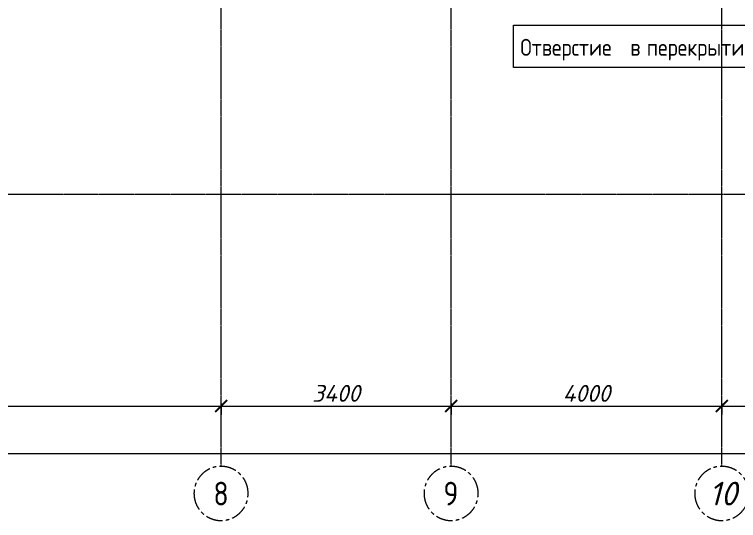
# Model space of a CAD drawing. Header units: millimetres. Extents: x 749182 to 2267578, y 70462 to 311449.
# Drawn here: x 1994152 to 2004853, y 213857 to 221332 of the extents above; entities that cross this region are included whole.
import ezdxf

# ---------------------------------------------------------------- set-up
doc = ezdxf.new("R2010")
doc.units = ezdxf.units.MM
doc.linetypes.add('ADSK_Линия сетки', pattern=[25, 20, -2.5, 0, -2.5])
doc.linetypes.add('осеваяX2', pattern=[4, 2.5, -0.5, 0.5, -0.5])
doc.layers.get('Defpoints').update_dxf_attribs({"color": 255})
for name, color, linetype, lineweight in [('Аннотация', 7, 'Continuous', 9), ('Оси', 165, 'осеваяX2', 13), ('размеры', 7, 'Continuous', 9)]:
    doc.layers.add(name, color=color, linetype=linetype, lineweight=lineweight)
doc.styles.add('GOST Common_B', font='', dxfattribs={"width": 0.9, "height": 250})
doc.styles.add('М2', font='isocpeui.ttf')
doc.styles.get('GOST Common_B').set_extended_font_data('GOST Common', bold=True)
doc.dimstyles.new('SPDS 1_100', dxfattribs={"dimscale": 100, "dimtxt": 2.5, "dimasz": 1.77, "dimexe": 1.25, "dimexo": 0.625, "dimtad": 1, "dimdec": 0, "dimrnd": 0.001, "dimzin": 9, "dimtxsty": 'М2', "dimblk": 'ARCHTICK', "dimcen": 2.5, "dimdle": 2, "dimclrt": 256, "dimadec": 0, "dimazin": 2, "dimtfac": 0.75, "dimtdec": 0, "dimtmove": 1, "dimatfit": 3, "dimfxl": 0, "dimtolj": 1, "dimlwd": 9, "dimlwe": 9, "dimarcsym": 0})

# ---------------------------------------------------------------- blocks, each defined once
blk = doc.blocks.new('Ось сетки - Круг_Ø8 мм-6577-00 План подвала')
at = {"layer": 'Оси', "lineweight": 20}
for start, end in [(360, 180), (180, 360)]:
    blk.add_arc((0, 0), 4, start, end, dxfattribs=at)
blk = doc.blocks.new('_ArchTick')
at = {"color": 0, "linetype": 'ByBlock', "const_width": 0.15}
blk.add_lwpolyline([(-0.5, -0.5), (0.5, 0.5)], dxfattribs=at)
blk = doc.blocks.new('*D1864')
at = {"layer": 'Defpoints', "color": 0, "lineweight": 20, "transparency": 16777216}
for p in [(1989305, 215648), (1997205, 215648), (1997205, 215548)]:
    blk.add_point(p, dxfattribs=at)
at = {"layer": 'размеры', "color": 0, "lineweight": 9, "transparency": 16777216}
for p, q in [((1989105, 215548), (1997405, 215548)), ((1989305, 215585), (1989305, 215423)), ((1997205, 215585), (1997205, 215423))]:
    blk.add_line(p, q, dxfattribs=at)
at = {"layer": 'размеры', "color": 0, "lineweight": 9, "transparency": 16777216, "xscale": 177, "yscale": 177, "zscale": 177, "rotation": 180}
blk.add_blockref('_ArchTick', (1989305, 215548), dxfattribs=at)
at = {"layer": 'размеры', "color": 0, "lineweight": 9, "transparency": 16777216, "xscale": 177, "yscale": 177, "zscale": 177}
blk.add_blockref('_ArchTick', (1997205, 215548), dxfattribs=at)
at = {"layer": 'размеры', "lineweight": 20, "transparency": 16777216, "insert": (1993255, 215737), "char_height": 250, "width": 256.7, "attachment_point": 5, "style": 'М2'}
blk.add_mtext('\\A1;7900', dxfattribs=at)
blk = doc.blocks.new('*D1865')
at = {"layer": 'Defpoints', "color": 0, "lineweight": 20, "transparency": 16777216}
for p in [(1997205, 215648), (2000605, 215648), (2000605, 215548)]:
    blk.add_point(p, dxfattribs=at)
at = {"layer": 'размеры', "color": 0, "lineweight": 9, "transparency": 16777216}
for p, q in [((1997005, 215548), (2000805, 215548)), ((1997205, 215585), (1997205, 215423)), ((2000605, 215585), (2000605, 215423))]:
    blk.add_line(p, q, dxfattribs=at)
at = {"layer": 'размеры', "color": 0, "lineweight": 9, "transparency": 16777216, "xscale": 177, "yscale": 177, "zscale": 177, "rotation": 180}
blk.add_blockref('_ArchTick', (1997205, 215548), dxfattribs=at)
at = {"layer": 'размеры', "color": 0, "lineweight": 9, "transparency": 16777216, "xscale": 177, "yscale": 177, "zscale": 177}
blk.add_blockref('_ArchTick', (2000605, 215548), dxfattribs=at)
at = {"layer": 'размеры', "lineweight": 20, "transparency": 16777216, "insert": (1998905, 215735), "char_height": 250, "width": 256.7, "attachment_point": 5, "style": 'М2'}
blk.add_mtext('\\A1;3400', dxfattribs=at)
blk = doc.blocks.new('*D1866')
at = {"layer": 'Defpoints', "color": 0, "lineweight": 20, "transparency": 16777216}
for p in [(2000605, 215648), (2004605, 215648), (2004605, 215548)]:
    blk.add_point(p, dxfattribs=at)
at = {"layer": 'размеры', "color": 0, "lineweight": 9, "transparency": 16777216}
for p, q in [((2000405, 215548), (2004805, 215548)), ((2000605, 215585), (2000605, 215423)), ((2004605, 215585), (2004605, 215423))]:
    blk.add_line(p, q, dxfattribs=at)
at = {"layer": 'размеры', "color": 0, "lineweight": 9, "transparency": 16777216, "xscale": 177, "yscale": 177, "zscale": 177, "rotation": 180}
blk.add_blockref('_ArchTick', (2000605, 215548), dxfattribs=at)
at = {"layer": 'размеры', "color": 0, "lineweight": 9, "transparency": 16777216, "xscale": 177, "yscale": 177, "zscale": 177}
blk.add_blockref('_ArchTick', (2004605, 215548), dxfattribs=at)
at = {"layer": 'размеры', "lineweight": 20, "transparency": 16777216, "insert": (2002605, 215735), "char_height": 250, "width": 248.31, "attachment_point": 5, "style": 'М2'}
blk.add_mtext('\\A1;4000', dxfattribs=at)
blk = doc.blocks.new('*D1867')
at = {"layer": 'Defpoints', "color": 0, "lineweight": 20, "transparency": 16777216}
for p in [(2004605, 215648), (2007605, 215648), (2007605, 215548)]:
    blk.add_point(p, dxfattribs=at)
at = {"layer": 'размеры', "color": 0, "lineweight": 9, "transparency": 16777216}
for p, q in [((2004405, 215548), (2007805, 215548)), ((2004605, 215585), (2004605, 215423)), ((2007605, 215585), (2007605, 215423))]:
    blk.add_line(p, q, dxfattribs=at)
at = {"layer": 'размеры', "color": 0, "lineweight": 9, "transparency": 16777216, "xscale": 177, "yscale": 177, "zscale": 177, "rotation": 180}
blk.add_blockref('_ArchTick', (2004605, 215548), dxfattribs=at)
at = {"layer": 'размеры', "color": 0, "lineweight": 9, "transparency": 16777216, "xscale": 177, "yscale": 177, "zscale": 177}
blk.add_blockref('_ArchTick', (2007605, 215548), dxfattribs=at)
at = {"layer": 'размеры', "lineweight": 20, "transparency": 16777216, "insert": (2006105, 215735), "char_height": 250, "width": 248.31, "attachment_point": 5, "style": 'М2'}
blk.add_mtext('\\A1;3000', dxfattribs=at)
blk = doc.blocks.new('*D1873')
at = {"layer": 'Defpoints', "color": 0, "lineweight": 20, "transparency": 16777216}
for p in [(1952255, 214948), (2014105, 214948), (2014105, 214848)]:
    blk.add_point(p, dxfattribs=at)
at = {"layer": 'размеры', "color": 0, "lineweight": 9, "transparency": 16777216}
for p, q in [((1952255, 214885), (1952255, 214723)), ((2014105, 214885), (2014105, 214723)), ((1952055, 214848), (2014305, 214848))]:
    blk.add_line(p, q, dxfattribs=at)
at = {"layer": 'размеры', "color": 0, "lineweight": 9, "transparency": 16777216, "xscale": 177, "yscale": 177, "zscale": 177, "rotation": 180}
blk.add_blockref('_ArchTick', (1952255, 214848), dxfattribs=at)
at = {"layer": 'размеры', "color": 0, "lineweight": 9, "transparency": 16777216, "xscale": 177, "yscale": 177, "zscale": 177}
blk.add_blockref('_ArchTick', (2014105, 214848), dxfattribs=at)
at = {"layer": 'размеры', "lineweight": 20, "transparency": 16777216, "insert": (1983180, 215035), "char_height": 250, "width": 318.77, "attachment_point": 5, "style": 'М2'}
blk.add_mtext('\\A1;61850', dxfattribs=at)

msp = doc.modelspace()

# ---------------------------------------------------------------- linework, layer by layer
at = {"layer": 'Аннотация', "color": 0, "lineweight": 9, "flags": 128}
msp.add_lwpolyline([(2001527.7187, 221171.8042), (2007144.8187, 221171.8042), (2007144.8187, 220548.8042), (2001527.7187, 220548.8042)], close=True, dxfattribs=at)
at = {"layer": 'Оси', "linetype": 'ADSK_Линия сетки'}
for p, q in [((2004604.9564, 214656.6284), (2004604.9564, 254606.4029)), ((1997204.9564, 214656.6284), (1997204.9564, 231740.4174)), ((2000604.9564, 214656.6284), (2000604.9564, 231740.4174)), ((1947108.8213, 218678.4045), (2009123.4491, 218678.4045))]:
    msp.add_line(p, q, dxfattribs=at)

# ---------------------------------------------------------------- block references
at = {"layer": 'Оси', "lineweight": 20, "xscale": 99.99999999999993, "yscale": 99.99999999999993, "zscale": 99.99999999999993}
for p in [(1997204.9564, 214256.6284), (2000604.9564, 214256.6284), (2004604.9564, 214256.6284)]:
    msp.add_blockref('Ось сетки - Круг_Ø8 мм-6577-00 План подвала', p, dxfattribs=at)

# ---------------------------------------------------------------- texts
at = {"layer": 'Аннотация', "color": 0, "lineweight": 9, "char_height": 250, "attachment_point": 1, "style": 'GOST Common_B'}
for s, insert, width in [('Отверстие', (2001627.7187, 220971.2313), 1868.733563), ('\\fGOST Common|b1|i0|c204|p34|;\\W.9;в', (2003252.9218, 220971.2313), 194.810063), ('перекрытии', (2003497, 220971.2313), 2034.682875)]:
    msp.add_mtext(s, dxfattribs=dict(at, insert=insert, width=width))
at = {"layer": 'Оси', "char_height": 350, "attachment_point": 1, "style": 'М2'}
for s, insert, width in [('\\fGOST Common|b0|i0|c204|p34|;\\W.9;8', (1997091.1757, 214429.1618), 274.177125), ('\\fGOST Common|b0|i0|c204|p34|;\\W.9;9', (2000491.1757, 214429.1618), 274.177125), ('10', (2004413.7757, 214429.1618), 461.772)]:
    msp.add_mtext(s, dxfattribs=dict(at, insert=insert, width=width))

# ---------------------------------------------------------------- dimensions: what is measured, and where the dimension line sits
at = {"layer": 'размеры', "lineweight": 20}
for base, p1, p2, picture, middle in [((1997204.9564, 215547.6028), (1989304.9564, 215647.5877), (1997204.9564, 215647.5877), '*D1864', (1993254.9564, 215736.7127)), ((2000604.9564, 215547.6028), (1997204.9564, 215647.5877), (2000604.9564, 215647.5877), '*D1865', (1998904.9564, 215735.1028)), ((2004604.9564, 215547.6028), (2000604.9564, 215647.5877), (2004604.9564, 215647.5877), '*D1866', (2002604.9564, 215735.1028)), ((2007604.9564, 215547.6028), (2004604.9564, 215647.5877), (2007604.9564, 215647.5877), '*D1867', (2006104.9564, 215735.1028)), ((2014104.9564, 214847.6028), (1952254.9564, 214947.5877), (2014104.9564, 214947.5877), '*D1873', (1983179.9564, 215035.1028))]:
    dim = msp.add_linear_dim(base=base, p1=p1, p2=p2, dimstyle='SPDS 1_100', dxfattribs=at)
    dim.commit()
    dim.dimension.update_dxf_attribs({"geometry": picture, "text_midpoint": middle})

doc.saveas('drawing.dxf')
